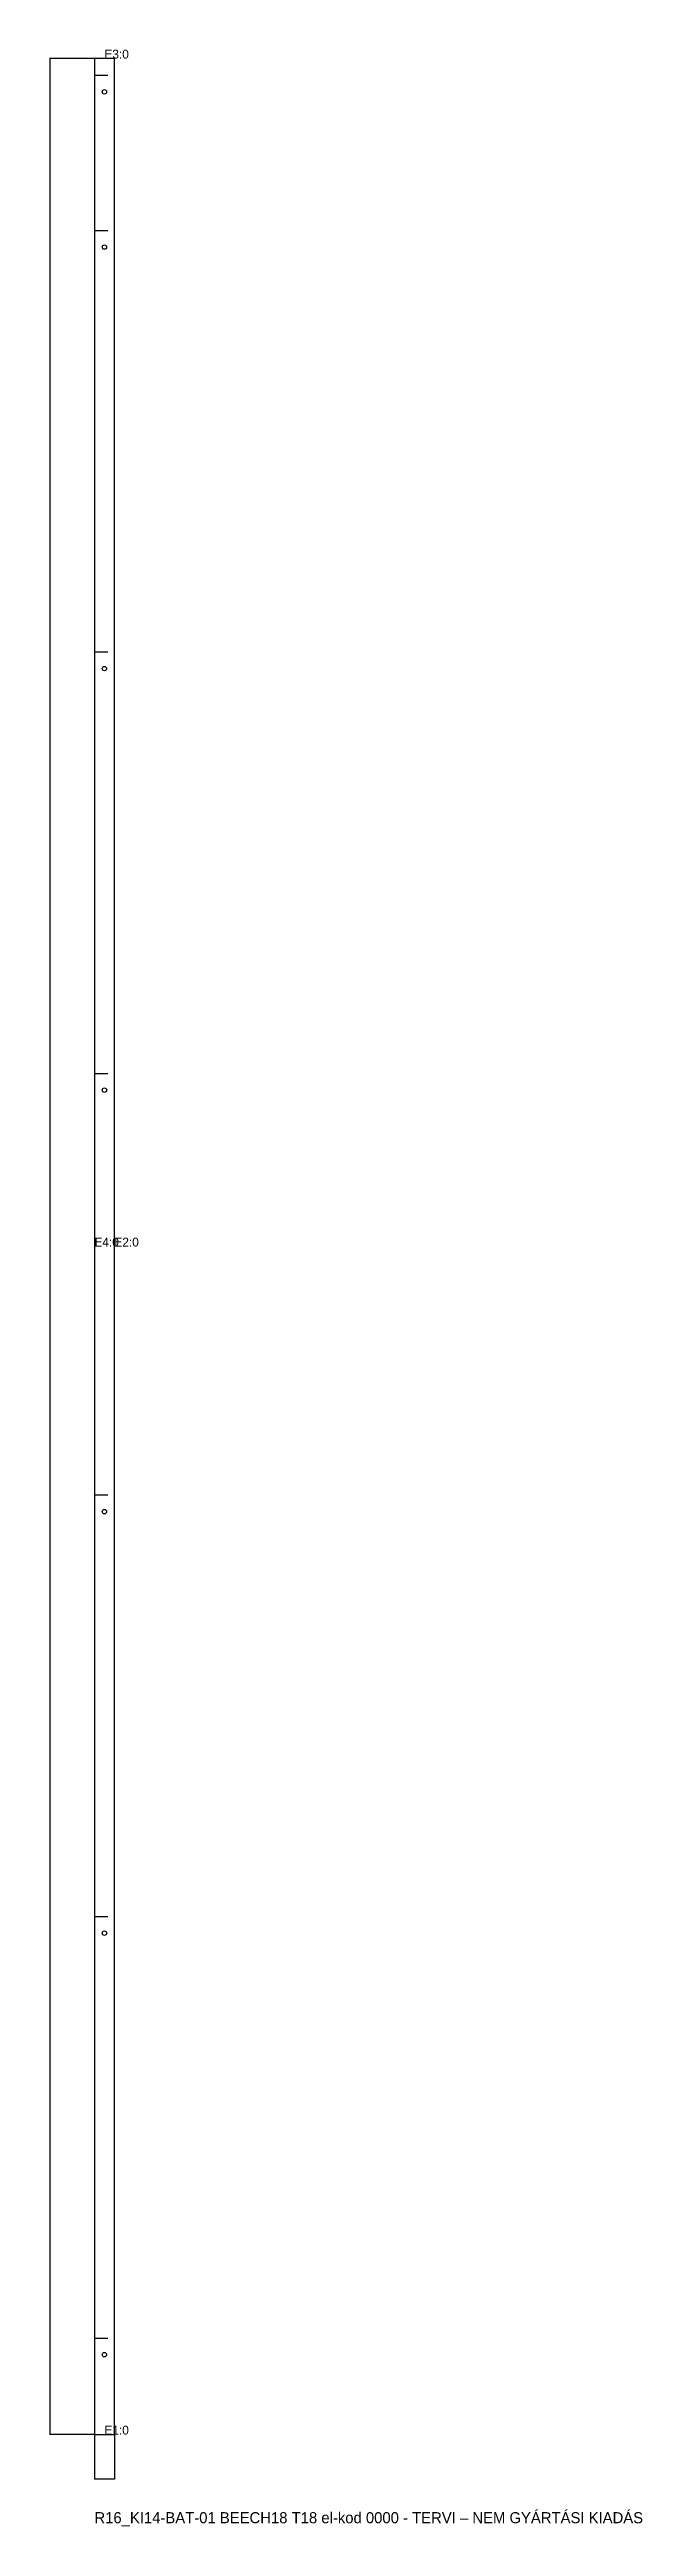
# Model space of a CAD drawing. Header units: millimetres. Extents: x -40 to 494, y -83 to 2150.
import ezdxf

# ---------------------------------------------------------------- set-up
doc = ezdxf.new("R2010")
doc.units = ezdxf.units.MM
for name, color, linetype in [('FURAT_B', 4, 'Continuous'), ('FURAT_EL', 3, 'Continuous'), ('KONTUR', 7, 'Continuous'), ('MERET', 8, 'Continuous'), ('SZOVEG', 7, 'Continuous')]:
    doc.layers.add(name, color=color, linetype=linetype)
doc.styles.add('OpenSansCondensed-Light', font='OpenSansCondensed-Light.ttf')
doc.dimstyles.new('EZDXF', dxfattribs={"dimtxt": 0.25, "dimasz": 0.175, "dimexe": 0.375, "dimexo": 0.125, "dimgap": 0.1, "dimtad": 1, "dimlfac": 100, "dimzin": 12, "dimdsep": 46, "dimtxsty": 'OpenSansCondensed-Light', "dimblk": 'ARCHTICK', "dimcen": 2.5, "dimazin": 3, "dimtfac": 0.5, "dimtmove": 2, "dimatfit": 3})

# ---------------------------------------------------------------- blocks, each defined once
blk = doc.blocks.new('_ARCHTICK')
at = {"color": 0, "linetype": 'BYBLOCK', "const_width": 0.15}
blk.add_lwpolyline([(-0.5, -0.5), (0.5, 0.5)], dxfattribs=at)

msp = doc.modelspace()

# ---------------------------------------------------------------- linework, layer by layer
at = {"layer": 'FURAT_B'}
for centre in [(9, 2112), (9, 1972), (9, 1592), (9, 1212), (9, 832), (9, 452), (9, 72)]:
    msp.add_circle(centre, 2, dxfattribs=at)
at = {"layer": 'FURAT_EL'}
for p, q in [((0, 2127), (12, 2127)), ((0, 1987), (12, 1987)), ((0, 1607), (12, 1607)), ((0, 1227), (12, 1227)), ((0, 847), (12, 847)), ((0, 467), (12, 467)), ((0, 87), (12, 87))]:
    msp.add_line(p, q, dxfattribs=at)
at = {"layer": 'KONTUR'}
msp.add_lwpolyline([(0, 0), (18, 0), (18, 2142), (0, 2142)], close=True, dxfattribs=at)

# ---------------------------------------------------------------- texts
at = {"layer": 'SZOVEG'}
for s, height, p in [('E3:0', 8, (9, 2142)), ('E4:0', 8, (0, 1071)), ('E2:0', 8, (18, 1071)), ('E1:0', 8, (9, 0)), ('R16_KI14-BAT-01 BEECH18 T18 el-kod 0000 - TERVI – NEM GYÁRTÁSI KIADÁS', 10, (0, -80))]:
    msp.add_text(s, height=height, dxfattribs=at).set_placement(p)

# ---------------------------------------------------------------- dimensions: what is measured, and where the dimension line sits
at = {"layer": 'MERET'}
msp.add_linear_dim(base=(-40, 0), p1=(0, 0), p2=(0, 2142), angle=90, dimstyle='EZDXF', dxfattribs=at).render()
msp.add_linear_dim(base=(0, -40), p1=(0, 0), p2=(18, 0), dimstyle='EZDXF', dxfattribs=at).render()

doc.saveas('drawing.dxf')
